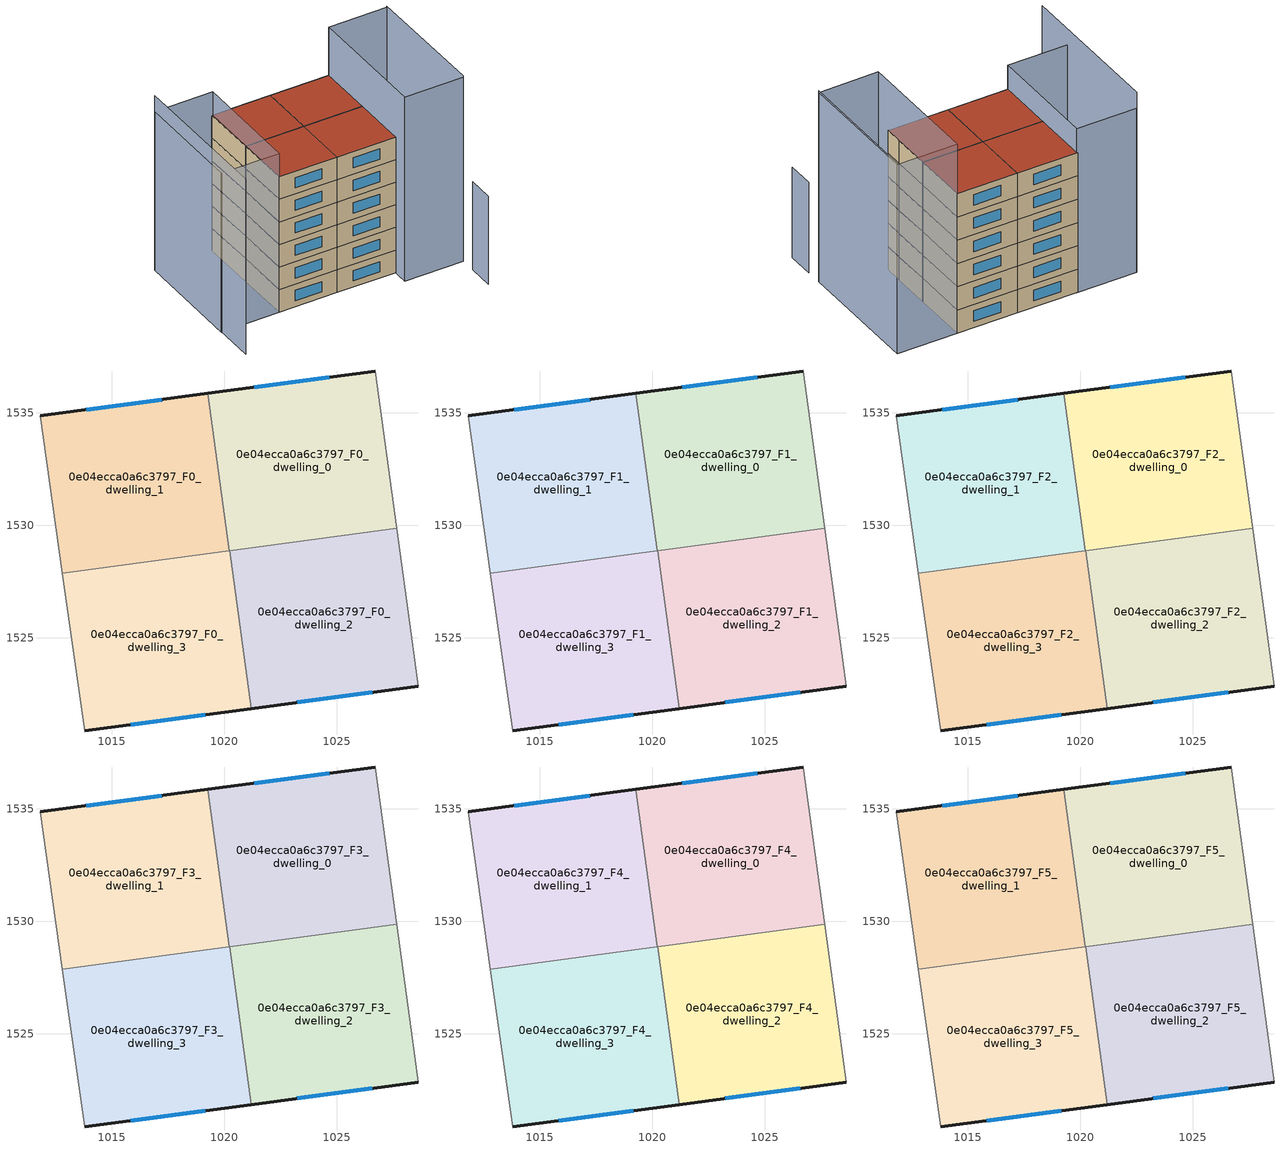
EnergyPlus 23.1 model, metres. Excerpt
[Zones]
0e04ecca0a6c3797_F0_dwelling_0
 floor ground (EU_floor_Construction): 1026.72,1536.86 1027.67,1529.87 1020.22,1528.86 1019.28,1535.86 z0
 wall outside (EU_wall_Construction): 1026.72,1536.86 1019.28,1535.86 z0:3
 wall to 0e04ecca0a6c3797_F0_dwelling_1 (EU_wall_Construction): 1019.28,1535.86 1020.22,1528.86 z0:3
 wall adiabatic (EU_wall_Construction): 1027.67,1529.87 1026.72,1536.86 z0:3
 wall to 0e04ecca0a6c3797_F0_dwelling_2 (EU_wall_Construction): 1020.26,1528.87 1027.67,1529.87 z0:3
 wall to 0e04ecca0a6c3797_F0_dwelling_3 (EU_wall_Construction): 1020.22,1528.86 1020.26,1528.87 z0:3
 window (EU_Window_Construction): 1024.67,1536.58 1021.33,1536.14 z0.83:2.17
0e04ecca0a6c3797_F0_dwelling_1
 floor ground (EU_floor_Construction): 1019.28,1535.86 1020.22,1528.86 1012.81,1527.86 1011.81,1534.86 z0
 wall outside (EU_wall_Construction): 1019.28,1535.86 1011.81,1534.86 z0:3
 wall adiabatic (EU_wall_Construction): 1011.81,1534.86 1012.81,1527.86 z0:3
 wall to 0e04ecca0a6c3797_F0_dwelling_3 (EU_wall_Construction): 1012.81,1527.86 1020.22,1528.86 z0:3
 window (EU_Window_Construction): 1017.22,1535.59 1013.86,1535.14 z0.83:2.17
0e04ecca0a6c3797_F0_dwelling_2
 floor ground (EU_floor_Construction): 1027.67,1529.87 1028.32,1525.15 1028.62,1522.85 1021.2,1521.85 1020.26,1528.87 z0
 wall outside (EU_wall_Construction): 1021.2,1521.85 1028.62,1522.85 z0:3
 wall adiabatic (EU_wall_Construction): 1028.62,1522.85 1028.32,1525.15 1027.67,1529.87 z0:3
 wall to 0e04ecca0a6c3797_F0_dwelling_3 (EU_wall_Construction): 1020.26,1528.87 1021.2,1521.85 z0:3
 window (EU_Window_Construction): 1023.24,1522.12 1026.58,1522.57 z0.83:2.17
0e04ecca0a6c3797_F0_dwelling_3
 floor ground (EU_floor_Construction): 1020.26,1528.87 1021.2,1521.85 1013.81,1520.85 1012.81,1527.86 z0
 wall outside (EU_wall_Construction): 1013.81,1520.85 1021.2,1521.85 z0:3
 wall adiabatic (EU_wall_Construction): 1012.81,1527.86 1013.81,1520.85 z0:3
 window (EU_Window_Construction): 1015.84,1521.13 1019.17,1521.57 z0.83:2.17
0e04ecca0a6c3797_F1_dwelling_0
 floor to 0e04ecca0a6c3797_F0_dwelling_0 (EU_floor_Construction): 1026.72,1536.86 1027.67,1529.87 1020.22,1528.86 1019.28,1535.86 z3
 wall outside (EU_wall_Construction): 1026.72,1536.86 1019.28,1535.86 z3:6
 wall to 0e04ecca0a6c3797_F1_dwelling_1 (EU_wall_Construction): 1019.28,1535.86 1020.22,1528.86 z3:6
 wall adiabatic (EU_wall_Construction): 1027.67,1529.87 1026.72,1536.86 z3:6
 wall to 0e04ecca0a6c3797_F1_dwelling_2 (EU_wall_Construction): 1020.26,1528.87 1027.67,1529.87 z3:6
 wall to 0e04ecca0a6c3797_F1_dwelling_3 (EU_wall_Construction): 1020.22,1528.86 1020.26,1528.87 z3:6
 window (EU_Window_Construction): 1024.67,1536.58 1021.33,1536.14 z3.83:5.17
0e04ecca0a6c3797_F1_dwelling_1
 floor to 0e04ecca0a6c3797_F0_dwelling_1 (EU_floor_Construction): 1019.28,1535.86 1020.22,1528.86 1012.81,1527.86 1011.81,1534.86 z3
 wall outside (EU_wall_Construction): 1019.28,1535.86 1011.81,1534.86 z3:6
 wall adiabatic (EU_wall_Construction): 1011.81,1534.86 1012.81,1527.86 z3:6
 wall to 0e04ecca0a6c3797_F1_dwelling_3 (EU_wall_Construction): 1012.81,1527.86 1020.22,1528.86 z3:6
 window (EU_Window_Construction): 1017.22,1535.59 1013.86,1535.14 z3.83:5.17
0e04ecca0a6c3797_F1_dwelling_2
 floor to 0e04ecca0a6c3797_F0_dwelling_2 (EU_floor_Construction): 1027.67,1529.87 1028.32,1525.15 1028.62,1522.85 1021.2,1521.85 1020.26,1528.87 z3
 wall outside (EU_wall_Construction): 1021.2,1521.85 1028.62,1522.85 z3:6
 wall adiabatic (EU_wall_Construction): 1028.62,1522.85 1028.32,1525.15 1027.67,1529.87 z3:6
 wall to 0e04ecca0a6c3797_F1_dwelling_3 (EU_wall_Construction): 1020.26,1528.87 1021.2,1521.85 z3:6
 window (EU_Window_Construction): 1023.24,1522.12 1026.58,1522.57 z3.83:5.17
0e04ecca0a6c3797_F1_dwelling_3
 floor to 0e04ecca0a6c3797_F0_dwelling_3 (EU_floor_Construction): 1020.26,1528.87 1021.2,1521.85 1013.81,1520.85 1012.81,1527.86 z3
 wall outside (EU_wall_Construction): 1013.81,1520.85 1021.2,1521.85 z3:6
 wall adiabatic (EU_wall_Construction): 1012.81,1527.86 1013.81,1520.85 z3:6
 window (EU_Window_Construction): 1015.84,1521.13 1019.17,1521.57 z3.83:5.17
0e04ecca0a6c3797_F2_dwelling_0
 floor to 0e04ecca0a6c3797_F1_dwelling_0 (EU_floor_Construction): 1026.72,1536.86 1027.67,1529.87 1020.22,1528.86 1019.28,1535.86 z6
 wall outside (EU_wall_Construction): 1026.72,1536.86 1019.28,1535.86 z6:9
 wall to 0e04ecca0a6c3797_F2_dwelling_1 (EU_wall_Construction): 1019.28,1535.86 1020.22,1528.86 z6:9
 wall adiabatic (EU_wall_Construction): 1027.67,1529.87 1026.72,1536.86 z6:9
 wall to 0e04ecca0a6c3797_F2_dwelling_2 (EU_wall_Construction): 1020.26,1528.87 1027.67,1529.87 z6:9
 wall to 0e04ecca0a6c3797_F2_dwelling_3 (EU_wall_Construction): 1020.22,1528.86 1020.26,1528.87 z6:9
 window (EU_Window_Construction): 1024.67,1536.58 1021.33,1536.14 z6.83:8.17
0e04ecca0a6c3797_F2_dwelling_1
 floor to 0e04ecca0a6c3797_F1_dwelling_1 (EU_floor_Construction): 1019.28,1535.86 1020.22,1528.86 1012.81,1527.86 1011.81,1534.86 z6
 wall outside (EU_wall_Construction): 1019.28,1535.86 1011.81,1534.86 z6:9
 wall adiabatic (EU_wall_Construction): 1011.81,1534.86 1012.81,1527.86 z6:9
 wall to 0e04ecca0a6c3797_F2_dwelling_3 (EU_wall_Construction): 1012.81,1527.86 1020.22,1528.86 z6:9
 window (EU_Window_Construction): 1017.22,1535.59 1013.86,1535.14 z6.83:8.17
0e04ecca0a6c3797_F2_dwelling_2
 floor to 0e04ecca0a6c3797_F1_dwelling_2 (EU_floor_Construction): 1027.67,1529.87 1028.32,1525.15 1028.62,1522.85 1021.2,1521.85 1020.26,1528.87 z6
 wall outside (EU_wall_Construction): 1021.2,1521.85 1028.62,1522.85 z6:9
 wall adiabatic (EU_wall_Construction): 1028.62,1522.85 1028.32,1525.15 1027.67,1529.87 z6:9
 wall to 0e04ecca0a6c3797_F2_dwelling_3 (EU_wall_Construction): 1020.26,1528.87 1021.2,1521.85 z6:9
 window (EU_Window_Construction): 1023.24,1522.12 1026.58,1522.57 z6.83:8.17
0e04ecca0a6c3797_F2_dwelling_3
 floor to 0e04ecca0a6c3797_F1_dwelling_3 (EU_floor_Construction): 1020.26,1528.87 1021.2,1521.85 1013.81,1520.85 1012.81,1527.86 z6
 wall outside (EU_wall_Construction): 1013.81,1520.85 1021.2,1521.85 z6:9
 wall adiabatic (EU_wall_Construction): 1012.81,1527.86 1013.81,1520.85 z6:9
 window (EU_Window_Construction): 1015.84,1521.13 1019.17,1521.57 z6.83:8.17
0e04ecca0a6c3797_F3_dwelling_0
 floor to 0e04ecca0a6c3797_F2_dwelling_0 (EU_floor_Construction): 1026.72,1536.86 1027.67,1529.87 1020.22,1528.86 1019.28,1535.86 z9
 wall outside (EU_wall_Construction): 1026.72,1536.86 1019.28,1535.86 z9:12
 wall to 0e04ecca0a6c3797_F3_dwelling_1 (EU_wall_Construction): 1019.28,1535.86 1020.22,1528.86 z9:12
 wall adiabatic (EU_wall_Construction): 1027.67,1529.87 1026.72,1536.86 z9:12
 wall to 0e04ecca0a6c3797_F3_dwelling_2 (EU_wall_Construction): 1020.26,1528.87 1027.67,1529.87 z9:12
 wall to 0e04ecca0a6c3797_F3_dwelling_3 (EU_wall_Construction): 1020.22,1528.86 1020.26,1528.87 z9:12
 window (EU_Window_Construction): 1024.67,1536.58 1021.33,1536.14 z9.83:11.17
0e04ecca0a6c3797_F3_dwelling_1
 floor to 0e04ecca0a6c3797_F2_dwelling_1 (EU_floor_Construction): 1019.28,1535.86 1020.22,1528.86 1012.81,1527.86 1011.81,1534.86 z9
 wall outside (EU_wall_Construction): 1019.28,1535.86 1011.81,1534.86 z9:12
 wall adiabatic (EU_wall_Construction): 1011.81,1534.86 1012.81,1527.86 z9:12
 wall to 0e04ecca0a6c3797_F3_dwelling_3 (EU_wall_Construction): 1012.81,1527.86 1020.22,1528.86 z9:12
 window (EU_Window_Construction): 1017.22,1535.59 1013.86,1535.14 z9.83:11.17
0e04ecca0a6c3797_F3_dwelling_2
 floor to 0e04ecca0a6c3797_F2_dwelling_2 (EU_floor_Construction): 1027.67,1529.87 1028.32,1525.15 1028.62,1522.85 1021.2,1521.85 1020.26,1528.87 z9
 wall outside (EU_wall_Construction): 1021.2,1521.85 1028.62,1522.85 z9:12
 wall adiabatic (EU_wall_Construction): 1028.62,1522.85 1028.32,1525.15 1027.67,1529.87 z9:12
 wall to 0e04ecca0a6c3797_F3_dwelling_3 (EU_wall_Construction): 1020.26,1528.87 1021.2,1521.85 z9:12
 window (EU_Window_Construction): 1023.24,1522.12 1026.58,1522.57 z9.83:11.17
0e04ecca0a6c3797_F3_dwelling_3
 floor to 0e04ecca0a6c3797_F2_dwelling_3 (EU_floor_Construction): 1020.26,1528.87 1021.2,1521.85 1013.81,1520.85 1012.81,1527.86 z9
 wall outside (EU_wall_Construction): 1013.81,1520.85 1021.2,1521.85 z9:12
 wall adiabatic (EU_wall_Construction): 1012.81,1527.86 1013.81,1520.85 z9:12
 window (EU_Window_Construction): 1015.84,1521.13 1019.17,1521.57 z9.83:11.17
0e04ecca0a6c3797_F4_dwelling_0
 floor to 0e04ecca0a6c3797_F3_dwelling_0 (EU_floor_Construction): 1026.72,1536.86 1027.67,1529.87 1020.22,1528.86 1019.28,1535.86 z12
 wall outside (EU_wall_Construction): 1026.72,1536.86 1019.28,1535.86 z12:15
 wall to 0e04ecca0a6c3797_F4_dwelling_1 (EU_wall_Construction): 1019.28,1535.86 1020.22,1528.86 z12:15
 wall adiabatic (EU_wall_Construction): 1027.67,1529.87 1026.72,1536.86 z12:15
 wall to 0e04ecca0a6c3797_F4_dwelling_2 (EU_wall_Construction): 1020.26,1528.87 1027.67,1529.87 z12:15
 wall to 0e04ecca0a6c3797_F4_dwelling_3 (EU_wall_Construction): 1020.22,1528.86 1020.26,1528.87 z12:15
 window (EU_Window_Construction): 1024.67,1536.58 1021.33,1536.14 z12.83:14.17
0e04ecca0a6c3797_F4_dwelling_1
 floor to 0e04ecca0a6c3797_F3_dwelling_1 (EU_floor_Construction): 1019.28,1535.86 1020.22,1528.86 1012.81,1527.86 1011.81,1534.86 z12
 wall outside (EU_wall_Construction): 1019.28,1535.86 1011.81,1534.86 z12:15
 wall adiabatic (EU_wall_Construction): 1011.81,1534.86 1012.81,1527.86 z12:15
 wall to 0e04ecca0a6c3797_F4_dwelling_3 (EU_wall_Construction): 1012.81,1527.86 1020.22,1528.86 z12:15
 window (EU_Window_Construction): 1017.22,1535.59 1013.86,1535.14 z12.83:14.17
0e04ecca0a6c3797_F4_dwelling_2
 floor to 0e04ecca0a6c3797_F3_dwelling_2 (EU_floor_Construction): 1027.67,1529.87 1028.32,1525.15 1028.62,1522.85 1021.2,1521.85 1020.26,1528.87 z12
 wall outside (EU_wall_Construction): 1021.2,1521.85 1028.62,1522.85 z12:15
 wall adiabatic (EU_wall_Construction): 1028.62,1522.85 1028.32,1525.15 1027.67,1529.87 z12:15
 wall to 0e04ecca0a6c3797_F4_dwelling_3 (EU_wall_Construction): 1020.26,1528.87 1021.2,1521.85 z12:15
 window (EU_Window_Construction): 1023.24,1522.12 1026.58,1522.57 z12.83:14.17
0e04ecca0a6c3797_F4_dwelling_3
 floor to 0e04ecca0a6c3797_F3_dwelling_3 (EU_floor_Construction): 1020.26,1528.87 1021.2,1521.85 1013.81,1520.85 1012.81,1527.86 z12
 wall outside (EU_wall_Construction): 1013.81,1520.85 1021.2,1521.85 z12:15
 wall adiabatic (EU_wall_Construction): 1012.81,1527.86 1013.81,1520.85 z12:15
 window (EU_Window_Construction): 1015.84,1521.13 1019.17,1521.57 z12.83:14.17
0e04ecca0a6c3797_F5_dwelling_0
 floor to 0e04ecca0a6c3797_F4_dwelling_0 (EU_floor_Construction): 1026.72,1536.86 1027.67,1529.87 1020.22,1528.86 1019.28,1535.86 z15
 wall outside (EU_wall_Construction): 1026.72,1536.86 1019.28,1535.86 z15:18
 wall to 0e04ecca0a6c3797_F5_dwelling_1 (EU_wall_Construction): 1019.28,1535.86 1020.22,1528.86 z15:18
 wall adiabatic (EU_wall_Construction): 1027.67,1529.87 1026.72,1536.86 z15:18
 wall to 0e04ecca0a6c3797_F5_dwelling_2 (EU_wall_Construction): 1020.26,1528.87 1027.67,1529.87 z15:18
 wall to 0e04ecca0a6c3797_F5_dwelling_3 (EU_wall_Construction): 1020.22,1528.86 1020.26,1528.87 z15:18
 window (EU_Window_Construction): 1024.67,1536.58 1021.33,1536.14 z15.83:17.17
 roof outside (EU_roof_Construction): 1027.67,1529.87 1026.72,1536.86 1019.28,1535.86 1020.22,1528.86 z18
0e04ecca0a6c3797_F5_dwelling_1
 floor to 0e04ecca0a6c3797_F4_dwelling_1 (EU_floor_Construction): 1019.28,1535.86 1020.22,1528.86 1012.81,1527.86 1011.81,1534.86 z15
 wall outside (EU_wall_Construction): 1019.28,1535.86 1011.81,1534.86 z15:18
 wall adiabatic (EU_wall_Construction): 1011.81,1534.86 1012.81,1527.86 z15:18
 wall to 0e04ecca0a6c3797_F5_dwelling_3 (EU_wall_Construction): 1012.81,1527.86 1020.22,1528.86 z15:18
 window (EU_Window_Construction): 1017.22,1535.59 1013.86,1535.14 z15.83:17.17
 roof outside (EU_roof_Construction): 1020.22,1528.86 1019.28,1535.86 1011.81,1534.86 1012.81,1527.86 z18
0e04ecca0a6c3797_F5_dwelling_2
 floor to 0e04ecca0a6c3797_F4_dwelling_2 (EU_floor_Construction): 1027.67,1529.87 1028.32,1525.15 1028.62,1522.85 1021.2,1521.85 1020.26,1528.87 z15
 wall outside (EU_wall_Construction): 1021.2,1521.85 1028.62,1522.85 z15:18
 wall adiabatic (EU_wall_Construction): 1028.62,1522.85 1028.32,1525.15 1027.67,1529.87 z15:18
 wall to 0e04ecca0a6c3797_F5_dwelling_3 (EU_wall_Construction): 1020.26,1528.87 1021.2,1521.85 z15:18
 window (EU_Window_Construction): 1023.24,1522.12 1026.58,1522.57 z15.83:17.17
 roof outside (EU_roof_Construction): 1028.62,1522.85 1028.32,1525.15 1027.67,1529.87 1020.26,1528.87 1021.2,1521.85 z18
0e04ecca0a6c3797_F5_dwelling_3
 floor to 0e04ecca0a6c3797_F4_dwelling_3 (EU_floor_Construction): 1020.26,1528.87 1021.2,1521.85 1013.81,1520.85 1012.81,1527.86 z15
 wall outside (EU_wall_Construction): 1013.81,1520.85 1021.2,1521.85 z15:18
 wall adiabatic (EU_wall_Construction): 1012.81,1527.86 1013.81,1520.85 z15:18
 window (EU_Window_Construction): 1015.84,1521.13 1019.17,1521.57 z15.83:17.17
 roof outside (EU_roof_Construction): 1021.2,1521.85 1020.26,1528.87 1012.81,1527.86 1013.81,1520.85 z18
shading: 1037.07,1516.69 1036.6,1520 z0:11.7; 1004.52,1533.89 1007.16,1514.85 z0:23.2; 1006.4,1519.85 1004.5,1533.87 / 1004.5,1533.87 1011.91,1534.87 / 1011.91,1534.87 1013.81,1520.85 / 1013.81,1520.85 1006.4,1519.85 z0:21.1; 1034.12,1537.88 1036.32,1521.95 / 1036.32,1521.95 1028.9,1520.92 / 1028.9,1520.92 1026.7,1536.86 / 1026.7,1536.86 1034.12,1537.88 z0:24.4; 1036.32,1521.95 1034.13,1537.86 z0:24.6
[Building]
EU S2 Campaign: North Axis=0; Terrain=City; Solar Distribution=FullExterior
[Site:Location]
Lyon-Bron: Latitude=45.75; Longitude=5; Time Zone=1; Elevation=198
[SizingPeriod:WeatherFileDays]
AnnualSizingPeriod: Begin Month=1; Begin Day of Month=1; End Month=12; End Day of Month=31; Day of Week for Start Day=Monday; Use Weather File Daylight Saving Period=No; Use Weather File Rain and Snow Indicators=No
[MATERIAL]
EU_InternalMass_Material: Roughness=MediumRough; Thickness=0.1; Conductivity=1; Density=1800; Specific Heat=900; Thermal Absorptance=0.9; Solar Absorptance=0.7; Visible Absorptance=0.7
[MATERIAL:NOMASS] Roughness=MediumRough; Thermal Absorptance=0.9; Solar Absorptance=0.7; Visible Absorptance=0.7
Name | Thermal Resistance
EU_wall_NoMass | 0.87146
EU_roof_NoMass | 0.842276
EU_floor_NoMass | 0.496999
[WINDOWMATERIAL:SIMPLEGLAZINGSYSTEM]
EU_Window_SimpleGlazing: UFactor=2.2525; Solar Heat Gain Coefficient=0.76; Visible Transmittance=0.76
[CONSTRUCTION]
EU_wall_Construction: EU_wall_NoMass
EU_roof_Construction: EU_roof_NoMass
EU_floor_Construction: EU_floor_NoMass
EU_Window_Construction: EU_Window_SimpleGlazing
EU_InternalMass_Construction: EU_InternalMass_Material
[ZONE] Type=1; Multiplier=1; Ceiling Height=autocalculate; Floor Area=autocalculate; Part of Total Floor Area=Yes
Name | Volume
0e04ecca0a6c3797_F0_dwelling_0; 0e04ecca0a6c3797_F1_dwelling_0; 0e04ecca0a6c3797_F2_dwelling_0; 0e04ecca0a6c3797_F3_dwelling_0; 0e04ecca0a6c3797_F4_dwelling_0; 0e04ecca0a6c3797_F5_dwelling_0 | 159.125
0e04ecca0a6c3797_F0_dwelling_1; 0e04ecca0a6c3797_F1_dwelling_1; 0e04ecca0a6c3797_F2_dwelling_1; 0e04ecca0a6c3797_F3_dwelling_1; 0e04ecca0a6c3797_F4_dwelling_1; 0e04ecca0a6c3797_F5_dwelling_1 | 159.138
0e04ecca0a6c3797_F0_dwelling_2; 0e04ecca0a6c3797_F1_dwelling_2; 0e04ecca0a6c3797_F2_dwelling_2; 0e04ecca0a6c3797_F3_dwelling_2; 0e04ecca0a6c3797_F4_dwelling_2; 0e04ecca0a6c3797_F5_dwelling_2 | 159.15
0e04ecca0a6c3797_F0_dwelling_3; 0e04ecca0a6c3797_F1_dwelling_3; 0e04ecca0a6c3797_F2_dwelling_3; 0e04ecca0a6c3797_F3_dwelling_3; 0e04ecca0a6c3797_F4_dwelling_3; 0e04ecca0a6c3797_F5_dwelling_3 | 159.153
[INTERNALMASS] Construction=EU_InternalMass_Construction
Name | Zone or ZoneList | Surface Area
0e04ecca0a6c3797_F0_dwelling_0_EU_InternalMass | 0e04ecca0a6c3797_F0_dwelling_0 | 53.0406
0e04ecca0a6c3797_F0_dwelling_1_EU_InternalMass | 0e04ecca0a6c3797_F0_dwelling_1 | 53.0449
0e04ecca0a6c3797_F0_dwelling_2_EU_InternalMass | 0e04ecca0a6c3797_F0_dwelling_2 | 53.0509
0e04ecca0a6c3797_F0_dwelling_3_EU_InternalMass | 0e04ecca0a6c3797_F0_dwelling_3 | 53.0492
0e04ecca0a6c3797_F1_dwelling_0_EU_InternalMass | 0e04ecca0a6c3797_F1_dwelling_0 | 53.0406
0e04ecca0a6c3797_F1_dwelling_1_EU_InternalMass | 0e04ecca0a6c3797_F1_dwelling_1 | 53.0449
0e04ecca0a6c3797_F1_dwelling_2_EU_InternalMass | 0e04ecca0a6c3797_F1_dwelling_2 | 53.0509
0e04ecca0a6c3797_F1_dwelling_3_EU_InternalMass | 0e04ecca0a6c3797_F1_dwelling_3 | 53.0492
0e04ecca0a6c3797_F2_dwelling_0_EU_InternalMass | 0e04ecca0a6c3797_F2_dwelling_0 | 53.0406
0e04ecca0a6c3797_F2_dwelling_1_EU_InternalMass | 0e04ecca0a6c3797_F2_dwelling_1 | 53.0449
0e04ecca0a6c3797_F2_dwelling_2_EU_InternalMass | 0e04ecca0a6c3797_F2_dwelling_2 | 53.0509
0e04ecca0a6c3797_F2_dwelling_3_EU_InternalMass | 0e04ecca0a6c3797_F2_dwelling_3 | 53.0492
0e04ecca0a6c3797_F3_dwelling_0_EU_InternalMass | 0e04ecca0a6c3797_F3_dwelling_0 | 53.0406
0e04ecca0a6c3797_F3_dwelling_1_EU_InternalMass | 0e04ecca0a6c3797_F3_dwelling_1 | 53.0449
0e04ecca0a6c3797_F3_dwelling_2_EU_InternalMass | 0e04ecca0a6c3797_F3_dwelling_2 | 53.0509
0e04ecca0a6c3797_F3_dwelling_3_EU_InternalMass | 0e04ecca0a6c3797_F3_dwelling_3 | 53.0492
0e04ecca0a6c3797_F4_dwelling_0_EU_InternalMass | 0e04ecca0a6c3797_F4_dwelling_0 | 53.0406
0e04ecca0a6c3797_F4_dwelling_1_EU_InternalMass | 0e04ecca0a6c3797_F4_dwelling_1 | 53.0449
0e04ecca0a6c3797_F4_dwelling_2_EU_InternalMass | 0e04ecca0a6c3797_F4_dwelling_2 | 53.0509
0e04ecca0a6c3797_F4_dwelling_3_EU_InternalMass | 0e04ecca0a6c3797_F4_dwelling_3 | 53.0492
0e04ecca0a6c3797_F5_dwelling_0_EU_InternalMass | 0e04ecca0a6c3797_F5_dwelling_0 | 53.0406
0e04ecca0a6c3797_F5_dwelling_1_EU_InternalMass | 0e04ecca0a6c3797_F5_dwelling_1 | 53.0449
0e04ecca0a6c3797_F5_dwelling_2_EU_InternalMass | 0e04ecca0a6c3797_F5_dwelling_2 | 53.0509
0e04ecca0a6c3797_F5_dwelling_3_EU_InternalMass | 0e04ecca0a6c3797_F5_dwelling_3 | 53.0492
[OTHEREQUIPMENT] Fuel Type=Electricity; Design Level Calculation Method=Watts/Area; Power per Zone Floor Area=1; Fraction Latent=0; Fraction Radiant=0; Fraction Lost=0; Carbon Dioxide Generation Rate=0; EndUse Subcategory=EU_Step8_InternalGains
Name | Zone or ZoneList or Space or SpaceList | Schedule
EU_Step8_InternalGain_0e04ecca0a6c3797_F0_dwelling_0_f000 | 0e04ecca0a6c3797_F0_dwelling_0 | EU_Step8_GainSchedule_0e04ecca0a6c3797_F0_dwelling_0_f000
EU_Step8_InternalGain_0e04ecca0a6c3797_F0_dwelling_1_f000 | 0e04ecca0a6c3797_F0_dwelling_1 | EU_Step8_GainSchedule_0e04ecca0a6c3797_F0_dwelling_1_f000
EU_Step8_InternalGain_0e04ecca0a6c3797_F0_dwelling_2_f000 | 0e04ecca0a6c3797_F0_dwelling_2 | EU_Step8_GainSchedule_0e04ecca0a6c3797_F0_dwelling_2_f000
EU_Step8_InternalGain_0e04ecca0a6c3797_F0_dwelling_3_f000 | 0e04ecca0a6c3797_F0_dwelling_3 | EU_Step8_GainSchedule_0e04ecca0a6c3797_F0_dwelling_3_f000
EU_Step8_InternalGain_0e04ecca0a6c3797_F1_dwelling_0_f000 | 0e04ecca0a6c3797_F1_dwelling_0 | EU_Step8_GainSchedule_0e04ecca0a6c3797_F1_dwelling_0_f000
EU_Step8_InternalGain_0e04ecca0a6c3797_F1_dwelling_1_f000 | 0e04ecca0a6c3797_F1_dwelling_1 | EU_Step8_GainSchedule_0e04ecca0a6c3797_F1_dwelling_1_f000
EU_Step8_InternalGain_0e04ecca0a6c3797_F1_dwelling_2_f000 | 0e04ecca0a6c3797_F1_dwelling_2 | EU_Step8_GainSchedule_0e04ecca0a6c3797_F1_dwelling_2_f000
EU_Step8_InternalGain_0e04ecca0a6c3797_F1_dwelling_3_f000 | 0e04ecca0a6c3797_F1_dwelling_3 | EU_Step8_GainSchedule_0e04ecca0a6c3797_F1_dwelling_3_f000
EU_Step8_InternalGain_0e04ecca0a6c3797_F2_dwelling_0_f000 | 0e04ecca0a6c3797_F2_dwelling_0 | EU_Step8_GainSchedule_0e04ecca0a6c3797_F2_dwelling_0_f000
EU_Step8_InternalGain_0e04ecca0a6c3797_F2_dwelling_1_f000 | 0e04ecca0a6c3797_F2_dwelling_1 | EU_Step8_GainSchedule_0e04ecca0a6c3797_F2_dwelling_1_f000
EU_Step8_InternalGain_0e04ecca0a6c3797_F2_dwelling_2_f000 | 0e04ecca0a6c3797_F2_dwelling_2 | EU_Step8_GainSchedule_0e04ecca0a6c3797_F2_dwelling_2_f000
EU_Step8_InternalGain_0e04ecca0a6c3797_F2_dwelling_3_f000 | 0e04ecca0a6c3797_F2_dwelling_3 | EU_Step8_GainSchedule_0e04ecca0a6c3797_F2_dwelling_3_f000
EU_Step8_InternalGain_0e04ecca0a6c3797_F3_dwelling_0_f000 | 0e04ecca0a6c3797_F3_dwelling_0 | EU_Step8_GainSchedule_0e04ecca0a6c3797_F3_dwelling_0_f000
EU_Step8_InternalGain_0e04ecca0a6c3797_F3_dwelling_1_f000 | 0e04ecca0a6c3797_F3_dwelling_1 | EU_Step8_GainSchedule_0e04ecca0a6c3797_F3_dwelling_1_f000
EU_Step8_InternalGain_0e04ecca0a6c3797_F3_dwelling_2_f000 | 0e04ecca0a6c3797_F3_dwelling_2 | EU_Step8_GainSchedule_0e04ecca0a6c3797_F3_dwelling_2_f000
EU_Step8_InternalGain_0e04ecca0a6c3797_F3_dwelling_3_f000 | 0e04ecca0a6c3797_F3_dwelling_3 | EU_Step8_GainSchedule_0e04ecca0a6c3797_F3_dwelling_3_f000
EU_Step8_InternalGain_0e04ecca0a6c3797_F4_dwelling_0_f000 | 0e04ecca0a6c3797_F4_dwelling_0 | EU_Step8_GainSchedule_0e04ecca0a6c3797_F4_dwelling_0_f000
EU_Step8_InternalGain_0e04ecca0a6c3797_F4_dwelling_1_f000 | 0e04ecca0a6c3797_F4_dwelling_1 | EU_Step8_GainSchedule_0e04ecca0a6c3797_F4_dwelling_1_f000
EU_Step8_InternalGain_0e04ecca0a6c3797_F4_dwelling_2_f000 | 0e04ecca0a6c3797_F4_dwelling_2 | EU_Step8_GainSchedule_0e04ecca0a6c3797_F4_dwelling_2_f000
EU_Step8_InternalGain_0e04ecca0a6c3797_F4_dwelling_3_f000 | 0e04ecca0a6c3797_F4_dwelling_3 | EU_Step8_GainSchedule_0e04ecca0a6c3797_F4_dwelling_3_f000
EU_Step8_InternalGain_0e04ecca0a6c3797_F5_dwelling_0_f000 | 0e04ecca0a6c3797_F5_dwelling_0 | EU_Step8_GainSchedule_0e04ecca0a6c3797_F5_dwelling_0_f000
EU_Step8_InternalGain_0e04ecca0a6c3797_F5_dwelling_1_f000 | 0e04ecca0a6c3797_F5_dwelling_1 | EU_Step8_GainSchedule_0e04ecca0a6c3797_F5_dwelling_1_f000
EU_Step8_InternalGain_0e04ecca0a6c3797_F5_dwelling_2_f000 | 0e04ecca0a6c3797_F5_dwelling_2 | EU_Step8_GainSchedule_0e04ecca0a6c3797_F5_dwelling_2_f000
EU_Step8_InternalGain_0e04ecca0a6c3797_F5_dwelling_3_f000 | 0e04ecca0a6c3797_F5_dwelling_3 | EU_Step8_GainSchedule_0e04ecca0a6c3797_F5_dwelling_3_f000
[ZONEVENTILATION:DESIGNFLOWRATE] Schedule=EU_AlwaysOn; Design Flow Rate Calculation Method=AirChanges/Hour; Air Changes per Hour=0.425; Ventilation Type=Natural; Fan Pressure Rise=0; Fan Total Efficiency=1; Constant Term Coefficient=1; Temperature Term Coefficient=0; Velocity Term Coefficient=0; Velocity Squared Term Coefficient=0; Minimum Indoor Temperature=-100; Maximum Indoor Temperature=100; Delta Temperature=-100; Minimum Outdoor Temperature=-100; Maximum Outdoor Temperature=100; Maximum Wind Speed=40
Name | Zone or ZoneList or Space or SpaceList
EU_ConstantAir_0e04ecca0a6c3797_F0_dwelling_0 | 0e04ecca0a6c3797_F0_dwelling_0
EU_ConstantAir_0e04ecca0a6c3797_F0_dwelling_1 | 0e04ecca0a6c3797_F0_dwelling_1
EU_ConstantAir_0e04ecca0a6c3797_F0_dwelling_2 | 0e04ecca0a6c3797_F0_dwelling_2
EU_ConstantAir_0e04ecca0a6c3797_F0_dwelling_3 | 0e04ecca0a6c3797_F0_dwelling_3
EU_ConstantAir_0e04ecca0a6c3797_F1_dwelling_0 | 0e04ecca0a6c3797_F1_dwelling_0
EU_ConstantAir_0e04ecca0a6c3797_F1_dwelling_1 | 0e04ecca0a6c3797_F1_dwelling_1
EU_ConstantAir_0e04ecca0a6c3797_F1_dwelling_2 | 0e04ecca0a6c3797_F1_dwelling_2
EU_ConstantAir_0e04ecca0a6c3797_F1_dwelling_3 | 0e04ecca0a6c3797_F1_dwelling_3
EU_ConstantAir_0e04ecca0a6c3797_F2_dwelling_0 | 0e04ecca0a6c3797_F2_dwelling_0
EU_ConstantAir_0e04ecca0a6c3797_F2_dwelling_1 | 0e04ecca0a6c3797_F2_dwelling_1
EU_ConstantAir_0e04ecca0a6c3797_F2_dwelling_2 | 0e04ecca0a6c3797_F2_dwelling_2
EU_ConstantAir_0e04ecca0a6c3797_F2_dwelling_3 | 0e04ecca0a6c3797_F2_dwelling_3
EU_ConstantAir_0e04ecca0a6c3797_F3_dwelling_0 | 0e04ecca0a6c3797_F3_dwelling_0
EU_ConstantAir_0e04ecca0a6c3797_F3_dwelling_1 | 0e04ecca0a6c3797_F3_dwelling_1
EU_ConstantAir_0e04ecca0a6c3797_F3_dwelling_2 | 0e04ecca0a6c3797_F3_dwelling_2
EU_ConstantAir_0e04ecca0a6c3797_F3_dwelling_3 | 0e04ecca0a6c3797_F3_dwelling_3
EU_ConstantAir_0e04ecca0a6c3797_F4_dwelling_0 | 0e04ecca0a6c3797_F4_dwelling_0
EU_ConstantAir_0e04ecca0a6c3797_F4_dwelling_1 | 0e04ecca0a6c3797_F4_dwelling_1
EU_ConstantAir_0e04ecca0a6c3797_F4_dwelling_2 | 0e04ecca0a6c3797_F4_dwelling_2
EU_ConstantAir_0e04ecca0a6c3797_F4_dwelling_3 | 0e04ecca0a6c3797_F4_dwelling_3
EU_ConstantAir_0e04ecca0a6c3797_F5_dwelling_0 | 0e04ecca0a6c3797_F5_dwelling_0
EU_ConstantAir_0e04ecca0a6c3797_F5_dwelling_1 | 0e04ecca0a6c3797_F5_dwelling_1
EU_ConstantAir_0e04ecca0a6c3797_F5_dwelling_2 | 0e04ecca0a6c3797_F5_dwelling_2
EU_ConstantAir_0e04ecca0a6c3797_F5_dwelling_3 | 0e04ecca0a6c3797_F5_dwelling_3
[HVACTEMPLATE:THERMOSTAT] Constant Heating Setpoint=20; Constant Cooling Setpoint=50
EU_HeatOnly_0e04ecca0a6c3797_F0_dwelling_0; EU_HeatOnly_0e04ecca0a6c3797_F0_dwelling_1; EU_HeatOnly_0e04ecca0a6c3797_F0_dwelling_2; EU_HeatOnly_0e04ecca0a6c3797_F0_dwelling_3; EU_HeatOnly_0e04ecca0a6c3797_F1_dwelling_0; EU_HeatOnly_0e04ecca0a6c3797_F1_dwelling_1; EU_HeatOnly_0e04ecca0a6c3797_F1_dwelling_2; EU_HeatOnly_0e04ecca0a6c3797_F1_dwelling_3; EU_HeatOnly_0e04ecca0a6c3797_F2_dwelling_0; EU_HeatOnly_0e04ecca0a6c3797_F2_dwelling_1; EU_HeatOnly_0e04ecca0a6c3797_F2_dwelling_2; EU_HeatOnly_0e04ecca0a6c3797_F2_dwelling_3; EU_HeatOnly_0e04ecca0a6c3797_F3_dwelling_0; EU_HeatOnly_0e04ecca0a6c3797_F3_dwelling_1; EU_HeatOnly_0e04ecca0a6c3797_F3_dwelling_2; EU_HeatOnly_0e04ecca0a6c3797_F3_dwelling_3; EU_HeatOnly_0e04ecca0a6c3797_F4_dwelling_0; EU_HeatOnly_0e04ecca0a6c3797_F4_dwelling_1; EU_HeatOnly_0e04ecca0a6c3797_F4_dwelling_2; EU_HeatOnly_0e04ecca0a6c3797_F4_dwelling_3; EU_HeatOnly_0e04ecca0a6c3797_F5_dwelling_0; EU_HeatOnly_0e04ecca0a6c3797_F5_dwelling_1; EU_HeatOnly_0e04ecca0a6c3797_F5_dwelling_2; EU_HeatOnly_0e04ecca0a6c3797_F5_dwelling_3
[HVACTEMPLATE:ZONE:IDEALLOADSAIRSYSTEM] System Availability Schedule=EU_AlwaysOn; Maximum Heating Supply Air Temperature=50; Minimum Cooling Supply Air Temperature=13; Maximum Heating Supply Air Humidity Ratio=0.0156; Minimum Cooling Supply Air Humidity Ratio=0.0077; Heating Limit=NoLimit; Cooling Limit=NoLimit; Heating Availability Schedule=EU_AlwaysOn; Cooling Availability Schedule=EU_CoolingOff; Dehumidification Control Type=ConstantSensibleHeatRatio; Cooling Sensible Heat Ratio=0.7; Dehumidification Setpoint=60; Humidification Control Type=None; Humidification Setpoint=30; Outdoor Air Method=None; Outdoor Air Flow Rate per Person=0.00944; Outdoor Air Flow Rate per Zone Floor Area=0; Outdoor Air Flow Rate per Zone=0; Demand Controlled Ventilation Type=None; Outdoor Air Economizer Type=NoEconomizer; Heat Recovery Type=None; Sensible Heat Recovery Effectiveness=0.7; Latent Heat Recovery Effectiveness=0.65
Name | Template Thermostat
0e04ecca0a6c3797_F0_dwelling_0 | EU_HeatOnly_0e04ecca0a6c3797_F0_dwelling_0
0e04ecca0a6c3797_F0_dwelling_1 | EU_HeatOnly_0e04ecca0a6c3797_F0_dwelling_1
0e04ecca0a6c3797_F0_dwelling_2 | EU_HeatOnly_0e04ecca0a6c3797_F0_dwelling_2
0e04ecca0a6c3797_F0_dwelling_3 | EU_HeatOnly_0e04ecca0a6c3797_F0_dwelling_3
0e04ecca0a6c3797_F1_dwelling_0 | EU_HeatOnly_0e04ecca0a6c3797_F1_dwelling_0
0e04ecca0a6c3797_F1_dwelling_1 | EU_HeatOnly_0e04ecca0a6c3797_F1_dwelling_1
0e04ecca0a6c3797_F1_dwelling_2 | EU_HeatOnly_0e04ecca0a6c3797_F1_dwelling_2
0e04ecca0a6c3797_F1_dwelling_3 | EU_HeatOnly_0e04ecca0a6c3797_F1_dwelling_3
0e04ecca0a6c3797_F2_dwelling_0 | EU_HeatOnly_0e04ecca0a6c3797_F2_dwelling_0
0e04ecca0a6c3797_F2_dwelling_1 | EU_HeatOnly_0e04ecca0a6c3797_F2_dwelling_1
0e04ecca0a6c3797_F2_dwelling_2 | EU_HeatOnly_0e04ecca0a6c3797_F2_dwelling_2
0e04ecca0a6c3797_F2_dwelling_3 | EU_HeatOnly_0e04ecca0a6c3797_F2_dwelling_3
0e04ecca0a6c3797_F3_dwelling_0 | EU_HeatOnly_0e04ecca0a6c3797_F3_dwelling_0
0e04ecca0a6c3797_F3_dwelling_1 | EU_HeatOnly_0e04ecca0a6c3797_F3_dwelling_1
0e04ecca0a6c3797_F3_dwelling_2 | EU_HeatOnly_0e04ecca0a6c3797_F3_dwelling_2
0e04ecca0a6c3797_F3_dwelling_3 | EU_HeatOnly_0e04ecca0a6c3797_F3_dwelling_3
0e04ecca0a6c3797_F4_dwelling_0 | EU_HeatOnly_0e04ecca0a6c3797_F4_dwelling_0
0e04ecca0a6c3797_F4_dwelling_1 | EU_HeatOnly_0e04ecca0a6c3797_F4_dwelling_1
0e04ecca0a6c3797_F4_dwelling_2 | EU_HeatOnly_0e04ecca0a6c3797_F4_dwelling_2
0e04ecca0a6c3797_F4_dwelling_3 | EU_HeatOnly_0e04ecca0a6c3797_F4_dwelling_3
0e04ecca0a6c3797_F5_dwelling_0 | EU_HeatOnly_0e04ecca0a6c3797_F5_dwelling_0
0e04ecca0a6c3797_F5_dwelling_1 | EU_HeatOnly_0e04ecca0a6c3797_F5_dwelling_1
0e04ecca0a6c3797_F5_dwelling_2 | EU_HeatOnly_0e04ecca0a6c3797_F5_dwelling_2
0e04ecca0a6c3797_F5_dwelling_3 | EU_HeatOnly_0e04ecca0a6c3797_F5_dwelling_3
[SIZING:ZONE] Zone Cooling Design Supply Air Temperature Input Method=SupplyAirTemperature; Zone Cooling Design Supply Air Temperature=13; Zone Heating Design Supply Air Temperature Input Method=SupplyAirTemperature; Zone Heating Design Supply Air Temperature=50; Zone Cooling Design Supply Air Humidity Ratio=0.008; Zone Heating Design Supply Air Humidity Ratio=0.008; Cooling Design Air Flow Method=DesignDay; Cooling Design Air Flow Rate=0; Cooling Minimum Air Flow per Zone Floor Area=0.000762; Cooling Minimum Air Flow=0; Cooling Minimum Air Flow Fraction=0.2; Heating Design Air Flow Method=DesignDay; Heating Design Air Flow Rate=0; Heating Maximum Air Flow per Zone Floor Area=0.002032; Heating Maximum Air Flow=0.141576; Heating Maximum Air Flow Fraction=0.3; Account for Dedicated Outdoor Air System=No; Dedicated Outdoor Air System Control Strategy=NeutralSupplyAir; Dedicated Outdoor Air Low Setpoint Temperature for Design=autosize; Dedicated Outdoor Air High Setpoint Temperature for Design=autosize; Zone Load Sizing Method=Sensible Load Only No Latent Load; Zone Latent Cooling Design Supply Air Humidity Ratio Input Method=HumidityRatioDifference; Zone Cooling Design Supply Air Humidity Ratio Difference=0.005; Zone Latent Heating Design Supply Air Humidity Ratio Input Method=HumidityRatioDifference; Zone Humidification Design Supply Air Humidity Ratio Difference=0.005
0e04ecca0a6c3797_F0_dwelling_0; 0e04ecca0a6c3797_F0_dwelling_1; 0e04ecca0a6c3797_F0_dwelling_2; 0e04ecca0a6c3797_F0_dwelling_3; 0e04ecca0a6c3797_F1_dwelling_0; 0e04ecca0a6c3797_F1_dwelling_1; 0e04ecca0a6c3797_F1_dwelling_2; 0e04ecca0a6c3797_F1_dwelling_3; 0e04ecca0a6c3797_F2_dwelling_0; 0e04ecca0a6c3797_F2_dwelling_1; 0e04ecca0a6c3797_F2_dwelling_2; 0e04ecca0a6c3797_F2_dwelling_3; 0e04ecca0a6c3797_F3_dwelling_0; 0e04ecca0a6c3797_F3_dwelling_1; 0e04ecca0a6c3797_F3_dwelling_2; 0e04ecca0a6c3797_F3_dwelling_3; 0e04ecca0a6c3797_F4_dwelling_0; 0e04ecca0a6c3797_F4_dwelling_1; 0e04ecca0a6c3797_F4_dwelling_2; 0e04ecca0a6c3797_F4_dwelling_3; 0e04ecca0a6c3797_F5_dwelling_0; 0e04ecca0a6c3797_F5_dwelling_1; 0e04ecca0a6c3797_F5_dwelling_2; 0e04ecca0a6c3797_F5_dwelling_3
[SCHEDULE:CONSTANT]
Name | Hourly Value
EU_AlwaysOn | 1
EU_CoolingOff | 0
[SCHEDULE:FILE] Column Number=1; Rows to Skip at Top=0; Number of Hours of Data=8760; Column Separator=Comma; Interpolate to Timestep=No; Minutes per Item=60; Adjust Schedule for Daylight Savings=Yes
Name | File
EU_Step8_GainSchedule_0e04ecca0a6c3797_F0_dwelling_0_f000 | ../../schedules/0e04ecca0a6c3797/0e04ecca0a6c3797_F0_dwelling_0_f000_gain.csv
EU_Step8_GainSchedule_0e04ecca0a6c3797_F0_dwelling_1_f000 | ../../schedules/0e04ecca0a6c3797/0e04ecca0a6c3797_F0_dwelling_1_f000_gain.csv
EU_Step8_GainSchedule_0e04ecca0a6c3797_F0_dwelling_2_f000 | ../../schedules/0e04ecca0a6c3797/0e04ecca0a6c3797_F0_dwelling_2_f000_gain.csv
EU_Step8_GainSchedule_0e04ecca0a6c3797_F0_dwelling_3_f000 | ../../schedules/0e04ecca0a6c3797/0e04ecca0a6c3797_F0_dwelling_3_f000_gain.csv
EU_Step8_GainSchedule_0e04ecca0a6c3797_F1_dwelling_0_f000 | ../../schedules/0e04ecca0a6c3797/0e04ecca0a6c3797_F1_dwelling_0_f000_gain.csv
EU_Step8_GainSchedule_0e04ecca0a6c3797_F1_dwelling_1_f000 | ../../schedules/0e04ecca0a6c3797/0e04ecca0a6c3797_F1_dwelling_1_f000_gain.csv
EU_Step8_GainSchedule_0e04ecca0a6c3797_F1_dwelling_2_f000 | ../../schedules/0e04ecca0a6c3797/0e04ecca0a6c3797_F1_dwelling_2_f000_gain.csv
EU_Step8_GainSchedule_0e04ecca0a6c3797_F1_dwelling_3_f000 | ../../schedules/0e04ecca0a6c3797/0e04ecca0a6c3797_F1_dwelling_3_f000_gain.csv
EU_Step8_GainSchedule_0e04ecca0a6c3797_F2_dwelling_0_f000 | ../../schedules/0e04ecca0a6c3797/0e04ecca0a6c3797_F2_dwelling_0_f000_gain.csv
EU_Step8_GainSchedule_0e04ecca0a6c3797_F2_dwelling_1_f000 | ../../schedules/0e04ecca0a6c3797/0e04ecca0a6c3797_F2_dwelling_1_f000_gain.csv
EU_Step8_GainSchedule_0e04ecca0a6c3797_F2_dwelling_2_f000 | ../../schedules/0e04ecca0a6c3797/0e04ecca0a6c3797_F2_dwelling_2_f000_gain.csv
EU_Step8_GainSchedule_0e04ecca0a6c3797_F2_dwelling_3_f000 | ../../schedules/0e04ecca0a6c3797/0e04ecca0a6c3797_F2_dwelling_3_f000_gain.csv
EU_Step8_GainSchedule_0e04ecca0a6c3797_F3_dwelling_0_f000 | ../../schedules/0e04ecca0a6c3797/0e04ecca0a6c3797_F3_dwelling_0_f000_gain.csv
EU_Step8_GainSchedule_0e04ecca0a6c3797_F3_dwelling_1_f000 | ../../schedules/0e04ecca0a6c3797/0e04ecca0a6c3797_F3_dwelling_1_f000_gain.csv
EU_Step8_GainSchedule_0e04ecca0a6c3797_F3_dwelling_2_f000 | ../../schedules/0e04ecca0a6c3797/0e04ecca0a6c3797_F3_dwelling_2_f000_gain.csv
EU_Step8_GainSchedule_0e04ecca0a6c3797_F3_dwelling_3_f000 | ../../schedules/0e04ecca0a6c3797/0e04ecca0a6c3797_F3_dwelling_3_f000_gain.csv
EU_Step8_GainSchedule_0e04ecca0a6c3797_F4_dwelling_0_f000 | ../../schedules/0e04ecca0a6c3797/0e04ecca0a6c3797_F4_dwelling_0_f000_gain.csv
EU_Step8_GainSchedule_0e04ecca0a6c3797_F4_dwelling_1_f000 | ../../schedules/0e04ecca0a6c3797/0e04ecca0a6c3797_F4_dwelling_1_f000_gain.csv
EU_Step8_GainSchedule_0e04ecca0a6c3797_F4_dwelling_2_f000 | ../../schedules/0e04ecca0a6c3797/0e04ecca0a6c3797_F4_dwelling_2_f000_gain.csv
EU_Step8_GainSchedule_0e04ecca0a6c3797_F4_dwelling_3_f000 | ../../schedules/0e04ecca0a6c3797/0e04ecca0a6c3797_F4_dwelling_3_f000_gain.csv
EU_Step8_GainSchedule_0e04ecca0a6c3797_F5_dwelling_0_f000 | ../../schedules/0e04ecca0a6c3797/0e04ecca0a6c3797_F5_dwelling_0_f000_gain.csv
EU_Step8_GainSchedule_0e04ecca0a6c3797_F5_dwelling_1_f000 | ../../schedules/0e04ecca0a6c3797/0e04ecca0a6c3797_F5_dwelling_1_f000_gain.csv
EU_Step8_GainSchedule_0e04ecca0a6c3797_F5_dwelling_2_f000 | ../../schedules/0e04ecca0a6c3797/0e04ecca0a6c3797_F5_dwelling_2_f000_gain.csv
EU_Step8_GainSchedule_0e04ecca0a6c3797_F5_dwelling_3_f000 | ../../schedules/0e04ecca0a6c3797/0e04ecca0a6c3797_F5_dwelling_3_f000_gain.csv
